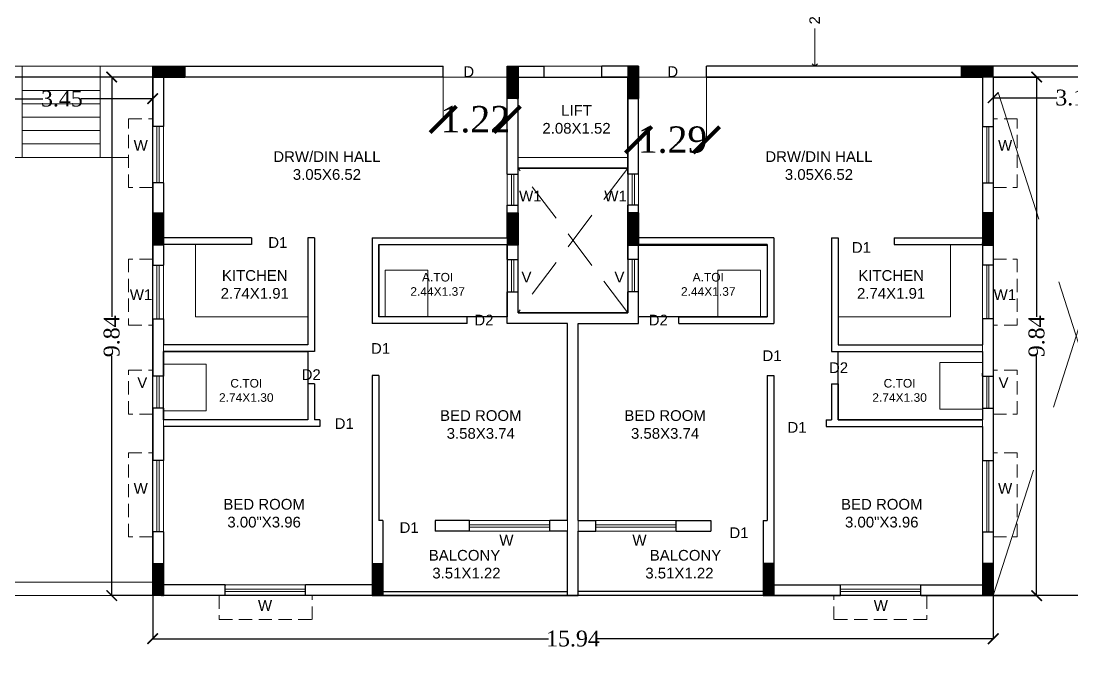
# Model space of a CAD drawing. Header units: metres. Extents: x 0 to 63445, y 32361 to 32804.
# Drawn here: x 63201.25 to 63221.19, y 32584.82 to 32596.87 of the extents above; entities that cross this region are included whole.
import ezdxf

# ---------------------------------------------------------------- set-up
doc = ezdxf.new("R2010")
doc.units = ezdxf.units.M
doc.header["$MEASUREMENT"] = 0
doc.header["$PDMODE"] = 34
doc.header["$PDSIZE"] = -10
for name, pattern in [('CONTINULUS', [0]), ('DASHED', [0.75, 0.5, -0.25]), ('DASHED2', [0.375, 0.25, -0.125])]:
    doc.linetypes.add(name, pattern=pattern)
doc.layers.get('0').update_dxf_attribs({"lineweight": 25})
doc.layers.add('BLK_1_FLR_5_BATH', color=3, linetype='Continuous', plot=False)
for name, color, linetype, lineweight in [('BLK_1_FLR_5_BLT_UP_AREA', 14, 'DASHED', 9), ('BLK_1_FLR_5_BLT_UP_AREA_DEDUCT', 41, 'DASHED', 9), ('BLK_1_FLR_5_EXIT_WIDTH_DOOR', 7, 'Continuous', 0), ('BLK_1_FLR_5_LIFT_4', 1, 'DASHED', 9), ('BLK_1_FLR_5_UNITFA', 7, 'Continuous', 0), ('BLK_1_FLR_5_WATER_CLOSET', 7, 'Continuous', 0), ('COLUMN', 1, 'Continuous', 30), ('elev', 252, 'Continuous', 20), ('hatch', 251, 'Continuous', 20), ('PASSAGE_DOUBLELOADED', 7, 'Continuous', 20), ('STEPS', 114, 'Continuous', 20), ('TEXT-2', 65, 'Continuous', 18), ('wall', 7, 'Continuous', 30), ('window', 154, 'Continuous', 9)]:
    doc.layers.add(name, color=color, linetype=linetype, lineweight=lineweight)
doc.layers.add('text', color=65, linetype='Continuous')
doc.styles.add('Arial', font='arial.ttf', dxfattribs={"height": 0.2})
doc.styles.add('AutoDCRFont', font='arial.ttf')
doc.styles.get("Standard").update_dxf_attribs({"font": 'arial.ttf', "height": 0.4})
doc.styles.add('style2', font='arial.ttf', dxfattribs={"height": 0.25})
doc.styles.add('TNR', font='times.ttf', dxfattribs={"height": 0.5})
doc.dimstyles.new('ARCHANA', dxfattribs={"dimscale": 0, "dimtxt": 0.5, "dimasz": 0.5, "dimexe": 0, "dimexo": 0, "dimgap": 0, "dimtad": 0, "dimzin": 0, "dimdsep": 46, "dimtxsty": 'TNR', "dimblk": 'ARCHTICK', "dimcen": 0.09, "dimclrd": 36, "dimclre": 36, "dimclrt": 7, "dimadec": 0, "dimazin": 0, "dimtfac": 1, "dimtofl": 0, "dimtmove": 0, "dimatfit": 3, "dimldrblk": 'ARCHTICK', "dimfxl": 1, "dimfrac": 2, "dimtolj": 1, "dimtzin": 0, "dimlwd": -1, "dimlwe": -1, "dimarcsym": 0})
doc.dimstyles.new('INT DIM', dxfattribs={"dimtxt": 0.3, "dimasz": 0.1, "dimexe": 0.18, "dimexo": 0.0625, "dimgap": 0.09, "dimtad": 0, "dimzin": 0, "dimdsep": 46, "dimtxsty": 'style2', "dimblk": 'OPEN90', "dimcen": 0.09, "dimse1": 1, "dimse2": 1, "dimclrd": 250, "dimclrt": 256, "dimadec": 0, "dimazin": 0, "dimtfac": 1, "dimtofl": 0, "dimtmove": 0, "dimatfit": 3, "dimfxl": 0.18, "dimtolj": 1, "dimtzin": 0, "dimlwd": -1, "dimarcsym": 0})

# ---------------------------------------------------------------- blocks, each defined once
blk = doc.blocks.new('A$C7D115503')
at = {"layer": 'COLUMN', "ltscale": 3}
h = blk.add_hatch(dxfattribs=at)
h.set_pattern_fill('ANSI31', color=256, style=0)
h.paths.add_polyline_path([(-14.36, -11.59), (-6.36, -11.59), (-6.36, 12.41), (-14.36, 12.41)])
at = {"layer": 'COLUMN', "ltscale": 0.05}
for p, q in [((-14.36, 12.41), (-6.36, 12.41)), ((-14.36, 12.41), (-14.36, -11.59)), ((-6.36, 12.41), (-6.36, -11.59)), ((-6.36, -11.59), (-14.36, -11.59))]:
    blk.add_line(p, q, dxfattribs=at)
blk = doc.blocks.new('_ArchTick')
at = {"color": 0, "linetype": 'ByBlock', "const_width": 0.15}
blk.add_lwpolyline([(-0.5, -0.5), (0.5, 0.5)], dxfattribs=at)
blk = doc.blocks.new('*D609')
at = {"layer": 'Defpoints', "color": 0, "ltscale": 0.5, "transparency": 16777216}
for p in [(63200.304, 32595.807), (63203.75, 32595.807), (63200.304, 32595.395)]:
    blk.add_point(p, dxfattribs=at)
at = {"layer": 'wall', "color": 36, "ltscale": 0.5, "transparency": 16777216}
for p, q in [((63200.304, 32595.807), (63200.304, 32595.395)), ((63203.75, 32595.807), (63203.75, 32595.395)), ((63200.304, 32595.395), (63201.663, 32595.395)), ((63203.75, 32595.395), (63202.391, 32595.395))]:
    blk.add_line(p, q, dxfattribs=at)
at = {"layer": 'wall', "color": 36, "ltscale": 0.5, "transparency": 16777216, "xscale": 0.2, "yscale": 0.2, "zscale": 0.2, "rotation": 180}
blk.add_blockref('_ArchTick', (63200.304, 32595.395), dxfattribs=at)
at = {"layer": 'wall', "color": 36, "ltscale": 0.5, "transparency": 16777216, "xscale": 0.2, "yscale": 0.2, "zscale": 0.2}
blk.add_blockref('_ArchTick', (63203.75, 32595.395), dxfattribs=at)
at = {"layer": 'wall', "color": 7, "ltscale": 0.5, "transparency": 16777216, "insert": (63202.027, 32595.395), "char_height": 0.5, "attachment_point": 5, "style": 'TNR'}
blk.add_mtext('\\A1;{\\H0.6x;3.45}', dxfattribs=at)
blk = doc.blocks.new('*D610')
at = {"layer": 'Defpoints', "color": 0, "ltscale": 0.5, "transparency": 16777216}
for p in [(63203.75, 32595.807), (63202.973, 32585.969), (63203.75, 32585.969)]:
    blk.add_point(p, dxfattribs=at)
at = {"layer": 'wall', "color": 36, "ltscale": 0.5, "transparency": 16777216}
for p, q in [((63203.75, 32595.807), (63202.973, 32595.807)), ((63202.973, 32595.807), (63202.973, 32591.259)), ((63202.973, 32585.969), (63202.973, 32590.517)), ((63203.75, 32585.969), (63202.973, 32585.969))]:
    blk.add_line(p, q, dxfattribs=at)
at = {"layer": 'wall', "color": 36, "ltscale": 0.5, "transparency": 16777216, "xscale": 0.2, "yscale": 0.2, "zscale": 0.2}
for p, rotation in [((63202.973, 32595.807), 90), ((63202.973, 32585.969), 270)]:
    blk.add_blockref('_ArchTick', p, dxfattribs=dict(at, rotation=rotation))
at = {"layer": 'wall', "color": 7, "ltscale": 0.5, "transparency": 16777216, "insert": (63202.973, 32590.888), "char_height": 0.5, "attachment_point": 5, "rotation": 90, "style": 'TNR'}
blk.add_mtext('\\A1;{\\H0.6x;9.84}', dxfattribs=at)
blk = doc.blocks.new('*D611')
at = {"layer": 'Defpoints', "color": 0, "ltscale": 0.5, "transparency": 16777216}
for p in [(63203.75, 32585.969), (63219.694, 32585.969), (63219.694, 32585.151)]:
    blk.add_point(p, dxfattribs=at)
at = {"layer": 'wall', "color": 36, "ltscale": 0.5, "transparency": 16777216}
for p, q in [((63203.75, 32585.969), (63203.75, 32585.151)), ((63219.694, 32585.969), (63219.694, 32585.151)), ((63203.75, 32585.151), (63211.257, 32585.151)), ((63219.694, 32585.151), (63212.187, 32585.151))]:
    blk.add_line(p, q, dxfattribs=at)
at = {"layer": 'wall', "color": 36, "ltscale": 0.5, "transparency": 16777216, "xscale": 0.2, "yscale": 0.2, "zscale": 0.2, "rotation": 180}
blk.add_blockref('_ArchTick', (63203.75, 32585.151), dxfattribs=at)
at = {"layer": 'wall', "color": 36, "ltscale": 0.5, "transparency": 16777216, "xscale": 0.2, "yscale": 0.2, "zscale": 0.2}
blk.add_blockref('_ArchTick', (63219.694, 32585.151), dxfattribs=at)
at = {"layer": 'wall', "color": 7, "ltscale": 0.5, "transparency": 16777216, "insert": (63211.722, 32585.151), "char_height": 0.5, "attachment_point": 5, "style": 'TNR'}
blk.add_mtext('\\A1;{\\H0.6x;15.94}', dxfattribs=at)
blk = doc.blocks.new('*D612')
at = {"layer": 'Defpoints', "color": 0, "ltscale": 0.5, "transparency": 16777216}
for p in [(63219.694, 32595.807), (63220.518, 32595.807), (63219.694, 32585.968)]:
    blk.add_point(p, dxfattribs=at)
at = {"layer": 'wall', "color": 36, "ltscale": 0.5, "transparency": 16777216}
for p, q in [((63219.694, 32595.807), (63220.518, 32595.807)), ((63220.518, 32595.807), (63220.518, 32591.259)), ((63220.518, 32585.968), (63220.518, 32590.516)), ((63219.694, 32585.968), (63220.518, 32585.968))]:
    blk.add_line(p, q, dxfattribs=at)
at = {"layer": 'wall', "color": 36, "ltscale": 0.5, "transparency": 16777216, "xscale": 0.2, "yscale": 0.2, "zscale": 0.2}
for p, rotation in [((63220.518, 32595.807), 90), ((63220.518, 32585.968), 270)]:
    blk.add_blockref('_ArchTick', p, dxfattribs=dict(at, rotation=rotation))
at = {"layer": 'wall', "color": 7, "ltscale": 0.5, "transparency": 16777216, "insert": (63220.518, 32590.887), "char_height": 0.5, "attachment_point": 5, "rotation": 90, "style": 'TNR'}
blk.add_mtext('\\A1;{\\H0.6x;9.84}', dxfattribs=at)
blk = doc.blocks.new('*D613')
at = {"layer": 'Defpoints', "color": 0, "ltscale": 0.5, "transparency": 16777216}
for p in [(63219.694, 32595.807), (63222.843, 32595.807), (63219.694, 32595.415)]:
    blk.add_point(p, dxfattribs=at)
at = {"layer": 'wall', "color": 36, "ltscale": 0.5, "transparency": 16777216}
for p, q in [((63219.694, 32595.807), (63219.694, 32595.415)), ((63222.843, 32595.807), (63222.843, 32595.415)), ((63219.694, 32595.415), (63220.904, 32595.415)), ((63222.843, 32595.415), (63221.632, 32595.415))]:
    blk.add_line(p, q, dxfattribs=at)
at = {"layer": 'wall', "color": 36, "ltscale": 0.5, "transparency": 16777216, "xscale": 0.2, "yscale": 0.2, "zscale": 0.2, "rotation": 180}
blk.add_blockref('_ArchTick', (63219.694, 32595.415), dxfattribs=at)
at = {"layer": 'wall', "color": 36, "ltscale": 0.5, "transparency": 16777216, "xscale": 0.2, "yscale": 0.2, "zscale": 0.2}
blk.add_blockref('_ArchTick', (63222.843, 32595.415), dxfattribs=at)
at = {"layer": 'wall', "color": 7, "ltscale": 0.5, "transparency": 16777216, "insert": (63221.268, 32595.415), "char_height": 0.5, "attachment_point": 5, "style": 'TNR'}
blk.add_mtext('\\A1;{\\H0.6x;3.15}', dxfattribs=at)
blk = doc.blocks.new('_Open90')
at = {"color": 0, "linetype": 'ByBlock', "lineweight": -2}
for p, q in [((0, 0), (-1, 0)), ((-0.5, 0.5), (0, 0)), ((0, 0), (-0.5, -0.5))]:
    blk.add_line(p, q, dxfattribs=at)
blk = doc.blocks.new('*D589')
at = {"layer": 'Defpoints', "color": 0, "linetype": 'CONTINULUS', "ltscale": 0.05, "transparency": 16777216}
for p in [(63215.61, 32598.144), (63216.309, 32598.144), (63215.85, 32596.01)]:
    blk.add_point(p, dxfattribs=at)
at = {"layer": 'PASSAGE_DOUBLELOADED', "color": 250, "ltscale": 0.05, "transparency": 16777216}
for p, q in [((63216.309, 32598.044), (63216.309, 32597.428)), ((63216.309, 32596.11), (63216.309, 32596.725))]:
    blk.add_line(p, q, dxfattribs=at)
at = {"layer": 'PASSAGE_DOUBLELOADED', "color": 250, "linetype": 'CONTINULUS', "ltscale": 0.05, "transparency": 16777216, "xscale": 0.1, "yscale": 0.1, "zscale": 0.1}
for p, rotation in [((63216.309, 32598.144), 90), ((63216.309, 32596.01), 270)]:
    blk.add_blockref('_Open90', p, dxfattribs=dict(at, rotation=rotation))
at = {"layer": 'PASSAGE_DOUBLELOADED', "linetype": 'CONTINULUS', "ltscale": 0.05, "transparency": 16777216, "insert": (63216.309, 32597.077), "char_height": 0.2, "attachment_point": 5, "rotation": 90, "style": 'Arial', "bg_fill": 3, "box_fill_scale": 1.25, "bg_fill_color": 256, "bg_fill_true_color": 13158600, "bg_fill_transparency": 0}
blk.add_mtext('\\A1;2.13', dxfattribs=at)
blk = doc.blocks.new('*D1032')
at = {"layer": 'BLK_1_FLR_5_EXIT_WIDTH_DOOR', "color": 36, "ltscale": 0.5, "transparency": 16777216}
for p, q in [((63209.262, 32596.01), (63209.262, 32595.002)), ((63210.477, 32596.01), (63210.477, 32595.002)), ((63209.262, 32595.002), (63209.282, 32595.002)), ((63210.477, 32595.002), (63210.457, 32595.002))]:
    blk.add_line(p, q, dxfattribs=at)
at = {"layer": 'Defpoints', "color": 0, "ltscale": 0.5, "transparency": 16777216}
for p in [(63209.262, 32596.01), (63210.477, 32596.01), (63210.477, 32595.002)]:
    blk.add_point(p, dxfattribs=at)
at = {"layer": 'BLK_1_FLR_5_EXIT_WIDTH_DOOR', "color": 36, "ltscale": 0.5, "transparency": 16777216, "xscale": 0.5, "yscale": 0.5, "zscale": 0.5, "rotation": 180}
blk.add_blockref('_ArchTick', (63209.262, 32595.002), dxfattribs=at)
at = {"layer": 'BLK_1_FLR_5_EXIT_WIDTH_DOOR', "color": 36, "ltscale": 0.5, "transparency": 16777216, "xscale": 0.5, "yscale": 0.5, "zscale": 0.5}
blk.add_blockref('_ArchTick', (63210.477, 32595.002), dxfattribs=at)
at = {"layer": 'BLK_1_FLR_5_EXIT_WIDTH_DOOR', "color": 7, "ltscale": 0.5, "transparency": 16777216, "insert": (63209.87, 32595.002), "char_height": 0.5, "attachment_point": 5, "style": 'TNR'}
blk.add_mtext('\\A1;1.22', dxfattribs=at)
blk = doc.blocks.new('*D1034')
at = {"layer": 'BLK_1_FLR_5_EXIT_WIDTH_DOOR', "color": 36, "ltscale": 0.5, "transparency": 16777216}
for p, q in [((63212.967, 32596.01), (63212.967, 32594.615)), ((63214.255, 32596.01), (63214.255, 32594.615)), ((63212.967, 32594.615), (63213.024, 32594.615)), ((63214.255, 32594.615), (63214.198, 32594.615))]:
    blk.add_line(p, q, dxfattribs=at)
at = {"layer": 'Defpoints', "color": 0, "ltscale": 0.5, "transparency": 16777216}
for p in [(63212.967, 32596.01), (63214.255, 32596.01), (63214.255, 32594.615)]:
    blk.add_point(p, dxfattribs=at)
at = {"layer": 'BLK_1_FLR_5_EXIT_WIDTH_DOOR', "color": 36, "ltscale": 0.5, "transparency": 16777216, "xscale": 0.5, "yscale": 0.5, "zscale": 0.5, "rotation": 180}
blk.add_blockref('_ArchTick', (63212.967, 32594.615), dxfattribs=at)
at = {"layer": 'BLK_1_FLR_5_EXIT_WIDTH_DOOR', "color": 36, "ltscale": 0.5, "transparency": 16777216, "xscale": 0.5, "yscale": 0.5, "zscale": 0.5}
blk.add_blockref('_ArchTick', (63214.255, 32594.615), dxfattribs=at)
at = {"layer": 'BLK_1_FLR_5_EXIT_WIDTH_DOOR', "color": 7, "ltscale": 0.5, "transparency": 16777216, "insert": (63213.611, 32594.615), "char_height": 0.5, "attachment_point": 5, "style": 'TNR'}
blk.add_mtext('\\A1;1.29', dxfattribs=at)

msp = doc.modelspace()

# ---------------------------------------------------------------- linework, layer by layer
at = {"layer": 'BLK_1_FLR_5_BATH', "color": 3}
for points in [[(63210.4774, 32591.26), (63208.0389, 32591.26), (63208.0389, 32592.6317), (63210.4774, 32592.6317)], [(63215.4052, 32591.26), (63212.9667, 32591.26), (63212.9667, 32592.619), (63215.4052, 32592.619)], [(63206.6926, 32589.3018), (63203.9532, 32589.3018), (63203.9532, 32590.5984), (63206.6926, 32590.5984)], [(63219.4908, 32589.3018), (63216.7513, 32589.3018), (63216.7513, 32590.5984), (63219.4908, 32590.5984)]]:
    msp.add_lwpolyline(points, close=True, dxfattribs=at)
at = {"layer": 'BLK_1_FLR_5_BLT_UP_AREA_DEDUCT', "color": 14, "linetype": 'Continuous'}
for points in [[(63203.7499, 32585.9681), (63200.3042, 32585.9692), (63200.3042, 32595.8068), (63203.7499, 32595.8068)], [(63210.6806, 32595.8068), (63212.7634, 32595.8068), (63212.7634, 32594.2793), (63210.6806, 32594.2793)], [(63222.8426, 32585.9681), (63219.694, 32585.9692), (63219.694, 32595.8068), (63222.8426, 32595.8068)], [(63212.7634, 32594.0795), (63210.6806, 32594.0795), (63210.6806, 32591.3363), (63212.7634, 32591.3363)]]:
    msp.add_lwpolyline(points, close=True, dxfattribs=at)
at = {"layer": 'BLK_1_FLR_5_LIFT_4', "color": 2, "linetype": 'CONTINULUS', "ltscale": 0.05}
msp.add_lwpolyline([(63212.7634, 32595.8033), (63210.6806, 32595.8033), (63210.6806, 32594.2793), (63212.7634, 32594.2793)], close=True, dxfattribs=at)
at = {"layer": 'BLK_1_FLR_5_UNITFA', "color": 3, "ltscale": 0.5}
for points in [[(63211.6204, 32586.0454), (63211.6204, 32591.133), (63210.4773, 32591.133), (63210.4773, 32595.8068), (63203.9532, 32595.8068), (63203.9532, 32586.1724), (63207.9881, 32586.1724), (63207.9881, 32586.0454), (63211.6204, 32586.0454)], [(63211.8236, 32586.0454), (63211.8236, 32591.133), (63212.9666, 32591.133), (63212.9666, 32595.8068), (63219.4908, 32595.8068), (63219.4908, 32586.1724), (63215.4559, 32586.1724), (63215.4559, 32586.0454), (63211.8236, 32586.0454)]]:
    msp.add_lwpolyline(points, close=True, dxfattribs=at)
at = {"layer": 'BLK_1_FLR_5_WATER_CLOSET', "color": 3}
for points in [[(63208.9689, 32591.26), (63208.1603, 32591.26), (63208.1603, 32592.145), (63208.9689, 32592.145)], [(63215.2804, 32591.26), (63214.4717, 32591.26), (63214.4717, 32592.145), (63215.2804, 32592.145)], [(63204.7619, 32589.476), (63203.9532, 32589.476), (63203.9532, 32590.361), (63204.7619, 32590.361)], [(63219.4908, 32589.5076), (63218.6821, 32589.5076), (63218.6821, 32590.3926), (63219.4908, 32590.3926)]]:
    msp.add_lwpolyline(points, close=True, dxfattribs=at)
at = {"layer": 'elev', "linetype": 'DASHED2', "ltscale": 3}
for p, q in [((63212.7634, 32591.3363), (63210.6806, 32594.0795)), ((63212.7634, 32594.0795), (63210.6806, 32591.3363))]:
    msp.add_line(p, q, dxfattribs=at)
at = {"layer": 'elev', "ltscale": 0.05}
for p, q in [((63204.5628, 32592.6317), (63204.5628, 32591.26)), ((63218.8812, 32592.6317), (63218.8812, 32591.26)), ((63206.6926, 32591.26), (63204.5628, 32591.26)), ((63216.7513, 32591.26), (63218.8812, 32591.26))]:
    msp.add_line(p, q, dxfattribs=at)
at = {"layer": 'hatch'}
for p, q in [((63212.2681, 32596.01), (63211.0489, 32596.01)), ((63212.2681, 32595.8068), (63211.0489, 32595.8068))]:
    msp.add_line(p, q, dxfattribs=at)
at = {"layer": 'hatch', "linetype": 'DASHED2', "ltscale": 10}
for p, q in [((63222.8426, 32585.9681), (63219.694, 32595.8068)), ((63219.694, 32585.9692), (63222.8426, 32595.8068))]:
    msp.add_line(p, q, dxfattribs=at)
at = {"layer": 'STEPS'}
for p, q in [((63203.7499, 32596.01), (63200.3042, 32596.01)), ((63201.2745, 32596.01), (63201.2745, 32594.2827)), ((63202.7542, 32596.01), (63202.7542, 32594.2827)), ((63203.7499, 32595.8068), (63200.3042, 32595.8068)), ((63202.7542, 32595.5528), (63201.2745, 32595.5528)), ((63202.7542, 32595.2988), (63201.2745, 32595.2988)), ((63202.7542, 32595.0448), (63201.2745, 32595.0448)), ((63202.7542, 32594.7908), (63201.2745, 32594.7908)), ((63202.7542, 32594.5367), (63201.2745, 32594.5367)), ((63201.2745, 32594.2827), (63200.7614, 32594.2827)), ((63202.7542, 32594.2827), (63201.2745, 32594.2827)), ((63202.7542, 32594.2827), (63203.2927, 32594.2827)), ((63200.3042, 32586.2232), (63203.7499, 32586.2232)), ((63200.3042, 32585.9692), (63203.7499, 32585.9692))]:
    msp.add_line(p, q, dxfattribs=at)
at = {"layer": 'wall', "ltscale": 0.5}
msp.add_line((63204.3596, 32596.01), (63209.262, 32596.01), dxfattribs=at)
at = {"layer": 'wall', "ltscale": 0.05}
for p, q in [((63209.262, 32595.8068), (63209.262, 32596.01)), ((63210.4773, 32593.9612), (63210.4773, 32596.01)), ((63212.9666, 32593.9612), (63212.9666, 32596.01)), ((63214.2547, 32595.8068), (63214.2547, 32596.01)), ((63203.7499, 32595.8068), (63203.7499, 32594.8688)), ((63203.9532, 32595.8068), (63203.9532, 32594.8688)), ((63209.262, 32595.8068), (63203.9532, 32595.8068)), ((63210.6806, 32594.0795), (63210.6806, 32595.8068)), ((63212.7634, 32594.0795), (63212.7634, 32595.8068)), ((63214.2547, 32595.8068), (63219.4908, 32595.8068)), ((63219.4908, 32595.8068), (63219.4908, 32594.8688)), ((63219.694, 32595.8068), (63219.694, 32594.8688)), ((63210.6806, 32593.9612), (63210.6806, 32594.0795)), ((63212.7634, 32593.9612), (63212.7634, 32594.0795)), ((63203.7499, 32593.8019), (63203.7499, 32592.2382)), ((63203.9532, 32593.8019), (63203.9532, 32592.7587)), ((63219.4908, 32593.8019), (63219.4908, 32592.7587)), ((63219.694, 32593.8019), (63219.694, 32592.2382)), ((63210.4773, 32592.7587), (63210.4773, 32593.3769)), ((63210.6806, 32592.344), (63210.6806, 32593.3769)), ((63212.7634, 32592.344), (63212.7634, 32593.3769)), ((63212.9666, 32592.7587), (63212.9666, 32593.3769)), ((63205.6258, 32592.7587), (63203.9532, 32592.7587)), ((63205.6258, 32592.7587), (63205.6258, 32592.6317)), ((63206.6926, 32592.7587), (63206.6926, 32590.7254)), ((63206.8196, 32592.7587), (63206.6926, 32592.7587)), ((63206.8196, 32592.7587), (63206.8196, 32590.5984)), ((63207.9119, 32592.7587), (63207.9119, 32591.133)), ((63207.9119, 32592.7587), (63210.4773, 32592.7587)), ((63215.5321, 32592.7587), (63212.9666, 32592.7587)), ((63215.5321, 32592.7587), (63215.5321, 32591.133)), ((63216.6243, 32592.7587), (63216.6243, 32590.5984)), ((63216.6243, 32592.7587), (63216.7513, 32592.7587)), ((63216.7513, 32592.7587), (63216.7513, 32590.7254)), ((63217.8182, 32592.7587), (63217.8182, 32592.6317)), ((63217.8182, 32592.7587), (63219.4908, 32592.7587)), ((63203.9532, 32592.6317), (63203.9532, 32592.2382)), ((63205.6258, 32592.6317), (63203.9532, 32592.6317)), ((63208.0389, 32592.6317), (63208.0389, 32591.26)), ((63208.0389, 32592.6317), (63210.4773, 32592.6317)), ((63210.4773, 32592.344), (63210.4773, 32592.6317)), ((63215.4051, 32592.6317), (63212.9666, 32592.6317)), ((63212.9666, 32592.344), (63212.9666, 32592.6317)), ((63215.4051, 32592.6317), (63215.4051, 32591.26)), ((63217.8182, 32592.6317), (63219.4908, 32592.6317)), ((63219.4908, 32592.6317), (63219.4908, 32592.2382)), ((63210.4773, 32591.133), (63210.4773, 32591.7343)), ((63210.6806, 32591.3363), (63210.6806, 32591.7343)), ((63212.7634, 32591.3363), (63212.7634, 32591.7343)), ((63212.9666, 32591.133), (63212.9666, 32591.7343)), ((63210.6806, 32591.3363), (63212.7634, 32591.3363)), ((63203.7499, 32591.2222), (63203.7499, 32590.1334)), ((63203.9532, 32591.2222), (63203.9532, 32590.7254)), ((63209.7153, 32591.133), (63207.9119, 32591.133)), ((63209.7153, 32591.26), (63208.0389, 32591.26)), ((63209.7153, 32591.133), (63209.7153, 32591.26)), ((63211.6204, 32591.133), (63210.4773, 32591.133)), ((63211.6204, 32587.3916), (63211.6204, 32591.133)), ((63211.6204, 32587.3916), (63211.6204, 32591.133)), ((63211.8236, 32591.133), (63212.9666, 32591.133)), ((63211.8236, 32587.3916), (63211.8236, 32591.133)), ((63211.8236, 32587.3916), (63211.8236, 32591.133)), ((63213.7286, 32591.26), (63215.4051, 32591.26)), ((63213.7286, 32591.133), (63213.7286, 32591.26)), ((63213.7286, 32591.133), (63215.5321, 32591.133)), ((63219.4908, 32591.2222), (63219.4908, 32590.7254)), ((63219.694, 32591.2222), (63219.694, 32590.1334)), ((63206.6926, 32590.7254), (63203.9532, 32590.7254)), ((63216.7513, 32590.7254), (63219.4908, 32590.7254)), ((63203.9532, 32590.5984), (63203.9532, 32590.1334)), ((63206.8196, 32590.5984), (63203.9532, 32590.5984)), ((63216.6243, 32590.5984), (63219.4908, 32590.5984)), ((63219.4908, 32590.5984), (63219.4908, 32590.1334)), ((63208.0389, 32590.1424), (63207.9119, 32590.1424)), ((63208.0389, 32590.1424), (63207.9119, 32590.1424)), ((63207.9119, 32590.1424), (63207.9119, 32586.5788)), ((63208.0389, 32590.1424), (63208.0389, 32587.3916)), ((63215.4051, 32590.1424), (63215.5321, 32590.1424)), ((63215.4051, 32590.1424), (63215.5321, 32590.1424)), ((63215.4051, 32590.1424), (63215.4051, 32587.3916)), ((63215.5321, 32590.1424), (63215.5321, 32586.5788)), ((63206.8196, 32589.9888), (63206.6926, 32589.9888)), ((63206.6926, 32589.9888), (63206.6926, 32589.3018)), ((63206.8196, 32589.9888), (63206.8196, 32589.3018)), ((63216.6243, 32589.9888), (63216.7513, 32589.9888)), ((63216.6243, 32589.9888), (63216.6243, 32589.3018)), ((63216.7513, 32589.9888), (63216.7513, 32589.3018)), ((63203.7499, 32589.5237), (63203.7499, 32588.5303)), ((63203.9532, 32589.5237), (63203.9532, 32589.3018)), ((63219.4908, 32589.5237), (63219.4908, 32589.3018)), ((63219.694, 32589.5237), (63219.694, 32588.5303)), ((63206.6926, 32589.3018), (63203.9532, 32589.3018)), ((63206.6926, 32589.3018), (63203.9532, 32589.3018)), ((63206.9212, 32589.3018), (63206.8196, 32589.3018)), ((63206.9212, 32589.3018), (63206.9212, 32589.1748)), ((63216.5227, 32589.3018), (63216.6243, 32589.3018)), ((63216.5227, 32589.3018), (63216.5227, 32589.1748)), ((63216.7513, 32589.3018), (63219.4908, 32589.3018)), ((63216.7513, 32589.3018), (63219.4908, 32589.3018)), ((63203.9532, 32589.1748), (63203.9532, 32588.5303)), ((63206.8196, 32589.1748), (63203.9532, 32589.1748)), ((63206.9212, 32589.1748), (63203.9532, 32589.1748)), ((63216.5227, 32589.1748), (63219.4908, 32589.1748)), ((63216.6243, 32589.1748), (63219.4908, 32589.1748)), ((63219.4908, 32589.1748), (63219.4908, 32588.5303)), ((63208.1151, 32587.3916), (63208.0389, 32587.3916)), ((63208.1151, 32587.3916), (63208.1151, 32586.5788)), ((63209.7616, 32587.3916), (63209.1057, 32587.3916)), ((63209.1057, 32587.3916), (63209.1057, 32587.1884)), ((63211.6204, 32587.3916), (63211.2857, 32587.3916)), ((63211.8236, 32587.3916), (63212.1583, 32587.3916)), ((63213.6823, 32587.3916), (63214.3383, 32587.3916)), ((63214.3383, 32587.3916), (63214.3383, 32587.1884)), ((63215.3289, 32587.3916), (63215.4051, 32587.3916)), ((63215.3289, 32587.3916), (63215.3289, 32586.5788)), ((63203.7499, 32587.1766), (63203.7499, 32585.9692)), ((63203.9532, 32587.1766), (63203.9532, 32586.1724)), ((63209.7616, 32587.1884), (63209.1057, 32587.1884)), ((63211.6204, 32587.1884), (63211.2857, 32587.1884)), ((63211.6204, 32585.9692), (63211.6204, 32587.1884)), ((63211.6204, 32585.9692), (63211.6204, 32587.1884)), ((63211.8236, 32587.1884), (63212.1583, 32587.1884)), ((63211.8236, 32585.9692), (63211.8236, 32587.1884)), ((63211.8236, 32585.9692), (63211.8236, 32587.1884)), ((63213.6823, 32587.1884), (63214.3383, 32587.1884)), ((63219.4908, 32587.1766), (63219.4908, 32586.1724)), ((63219.694, 32587.1766), (63219.694, 32585.9692)), ((63207.9119, 32586.5788), (63207.9119, 32585.9692)), ((63207.9881, 32586.5788), (63207.9881, 32586.0454)), ((63215.4559, 32586.5788), (63215.4559, 32586.0454)), ((63215.5321, 32586.5788), (63215.5321, 32585.9692)), ((63205.1256, 32586.1724), (63203.9532, 32586.1724)), ((63205.1256, 32586.1724), (63205.1256, 32586.1597)), ((63207.9119, 32586.1724), (63206.6496, 32586.1724)), ((63215.5321, 32586.1724), (63216.7943, 32586.1724)), ((63218.3184, 32586.1724), (63219.4908, 32586.1724)), ((63218.3184, 32586.1724), (63218.3184, 32586.1597)), ((63205.1256, 32585.9692), (63203.7499, 32585.9692)), ((63207.9119, 32585.9692), (63206.6496, 32585.9692)), ((63207.9119, 32585.9692), (63211.6204, 32585.9692)), ((63207.9881, 32586.0454), (63211.6204, 32586.0454)), ((63211.8236, 32585.9692), (63211.6204, 32585.9692)), ((63211.6204, 32585.9692), (63211.8236, 32585.9692)), ((63211.6204, 32585.9692), (63211.8236, 32585.9692)), ((63211.8236, 32585.9692), (63211.6204, 32585.9692)), ((63215.4559, 32586.0454), (63211.8236, 32586.0454)), ((63215.5321, 32585.9692), (63211.8236, 32585.9692)), ((63215.5321, 32585.9692), (63216.7943, 32585.9692)), ((63218.3184, 32585.9692), (63219.694, 32585.9692))]:
    msp.add_line(p, q, dxfattribs=at)
at = {"layer": 'wall'}
for p, q in [((63210.4773, 32596.01), (63211.1759, 32596.01)), ((63211.1759, 32595.8068), (63211.1759, 32596.01)), ((63212.9666, 32596.01), (63212.2681, 32596.01)), ((63212.2681, 32595.8068), (63212.2681, 32596.01)), ((63222.8426, 32596.01), (63214.2547, 32596.01)), ((63210.6806, 32595.8068), (63211.1759, 32595.8068)), ((63212.7634, 32595.8068), (63212.2681, 32595.8068)), ((63222.8426, 32595.8068), (63214.2547, 32595.8068)), ((63212.7634, 32594.0795), (63210.6806, 32594.0795)), ((63212.7634, 32594.0795), (63210.6806, 32594.0795)), ((63222.8426, 32585.9681), (63219.694, 32585.9681))]:
    msp.add_line(p, q, dxfattribs=at)
at = {"layer": 'wall', "ltscale": 3}
for p, q in [((63203.9532, 32594.8688), (63203.7499, 32594.8688)), ((63219.4908, 32594.8688), (63219.694, 32594.8688)), ((63210.4773, 32593.9612), (63210.6806, 32593.9612)), ((63212.9666, 32593.9612), (63212.7634, 32593.9612)), ((63203.9532, 32593.8019), (63203.7499, 32593.8019)), ((63219.4908, 32593.8019), (63219.694, 32593.8019)), ((63210.4773, 32593.3769), (63210.6806, 32593.3769)), ((63212.9666, 32593.3769), (63212.7634, 32593.3769)), ((63210.4773, 32592.344), (63210.6806, 32592.344)), ((63212.9666, 32592.344), (63212.7634, 32592.344)), ((63203.7499, 32592.2382), (63203.9532, 32592.2382)), ((63219.694, 32592.2382), (63219.4908, 32592.2382)), ((63210.4773, 32591.7343), (63210.6806, 32591.7343)), ((63212.9666, 32591.7343), (63212.7634, 32591.7343)), ((63203.7499, 32591.2222), (63203.9532, 32591.2222)), ((63219.694, 32591.2222), (63219.4908, 32591.2222)), ((63203.9532, 32590.1334), (63203.7499, 32590.1334)), ((63219.4908, 32590.1334), (63219.694, 32590.1334)), ((63203.9532, 32589.5237), (63203.7499, 32589.5237)), ((63219.4908, 32589.5237), (63219.694, 32589.5237)), ((63203.9532, 32588.5303), (63203.7499, 32588.5303)), ((63219.4908, 32588.5303), (63219.694, 32588.5303)), ((63209.7616, 32587.1884), (63209.7616, 32587.3916)), ((63211.2857, 32587.1884), (63211.2857, 32587.3916)), ((63212.1583, 32587.1884), (63212.1583, 32587.3916)), ((63213.6823, 32587.1884), (63213.6823, 32587.3916)), ((63203.9532, 32587.1766), (63203.7499, 32587.1766)), ((63219.4908, 32587.1766), (63219.694, 32587.1766)), ((63205.1256, 32585.9692), (63205.1256, 32586.1724)), ((63206.6496, 32585.9692), (63206.6496, 32586.1724)), ((63216.7943, 32585.9692), (63216.7943, 32586.1724)), ((63218.3184, 32585.9692), (63218.3184, 32586.1724))]:
    msp.add_line(p, q, dxfattribs=at)
at = {"layer": 'wall', "ltscale": 0.1}
for p, q in [((63210.4773, 32592.344), (63210.4773, 32592.4017)), ((63212.9666, 32592.344), (63212.9666, 32592.4017)), ((63203.9532, 32590.1334), (63203.9532, 32590.1911)), ((63219.4908, 32590.1334), (63219.4908, 32590.1911))]:
    msp.add_line(p, q, dxfattribs=at)
at = {"layer": 'wall', "ltscale": 0.5}
msp.add_lwpolyline([(63222.8426, 32595.8068), (63219.694, 32595.8068), (63219.694, 32585.9681), (63203.7499, 32585.9692), (63203.7499, 32595.8068), (63200.3042, 32595.8068)], dxfattribs=at)
for points in [[(63210.6806, 32595.8068), (63212.7634, 32595.8068), (63212.7634, 32594.0795), (63210.6806, 32594.0795)], [(63210.6806, 32594.0795), (63212.7634, 32594.0795), (63212.7634, 32591.3363), (63210.6806, 32591.3363)]]:
    msp.add_lwpolyline(points, close=True, dxfattribs=at)
at = {"layer": 'window'}
for p, q in [((63203.7499, 32594.8635), (63203.7499, 32593.8028)), ((63203.8299, 32594.8635), (63203.8299, 32593.8028)), ((63203.8732, 32594.8635), (63203.8732, 32593.8028)), ((63203.9532, 32594.8688), (63203.9532, 32593.8019)), ((63219.4908, 32594.8688), (63219.4908, 32593.8019)), ((63219.5708, 32594.8635), (63219.5708, 32593.8028)), ((63219.6141, 32594.8635), (63219.6141, 32593.8028)), ((63219.694, 32594.8635), (63219.694, 32593.8028)), ((63210.4773, 32593.9612), (63210.4773, 32593.3779)), ((63210.5573, 32593.9559), (63210.5573, 32593.3779)), ((63210.6006, 32593.9559), (63210.6006, 32593.3779)), ((63210.6806, 32593.9559), (63210.6806, 32593.3779)), ((63212.7634, 32593.9559), (63212.7634, 32593.3779)), ((63212.8433, 32593.9559), (63212.8433, 32593.3779)), ((63212.8867, 32593.9559), (63212.8867, 32593.3779)), ((63212.9666, 32593.9612), (63212.9666, 32593.3779)), ((63210.4773, 32592.344), (63210.4773, 32592.3439)), ((63210.4773, 32592.344), (63210.4773, 32591.7353)), ((63210.5573, 32592.344), (63210.5573, 32591.7353)), ((63210.6006, 32592.344), (63210.6006, 32591.7353)), ((63210.6806, 32592.344), (63210.6806, 32591.7353)), ((63212.7634, 32592.344), (63212.7634, 32591.7353)), ((63212.8433, 32592.344), (63212.8433, 32591.7353)), ((63212.8867, 32592.344), (63212.8867, 32591.7353)), ((63212.9666, 32592.344), (63212.9666, 32592.3439)), ((63212.9666, 32592.344), (63212.9666, 32591.7353)), ((63203.7499, 32591.2222), (63203.7499, 32592.2382)), ((63203.8299, 32591.2222), (63203.8299, 32592.2382)), ((63203.8732, 32591.2222), (63203.8732, 32592.2382)), ((63203.9532, 32591.2222), (63203.9532, 32592.2382)), ((63219.4908, 32591.2222), (63219.4908, 32592.2382)), ((63219.5708, 32591.2222), (63219.5708, 32592.2382)), ((63219.6141, 32591.2222), (63219.6141, 32592.2382)), ((63219.694, 32591.2222), (63219.694, 32592.2382)), ((63210.4773, 32591.7353), (63210.4773, 32591.7343)), ((63210.5573, 32591.7353), (63210.5573, 32591.7343)), ((63210.6007, 32591.7353), (63210.6007, 32591.7343)), ((63210.6806, 32591.7353), (63210.6806, 32591.7343)), ((63212.7634, 32591.7353), (63212.7634, 32591.7343)), ((63212.8433, 32591.7353), (63212.8433, 32591.7343)), ((63212.8866, 32591.7353), (63212.8866, 32591.7343)), ((63212.9666, 32591.7353), (63212.9666, 32591.7343)), ((63203.7499, 32590.1334), (63203.75, 32589.5237)), ((63203.8298, 32590.1334), (63203.8299, 32589.5237)), ((63203.8732, 32590.1334), (63203.8732, 32589.5237)), ((63203.9532, 32590.1334), (63203.9532, 32589.5237)), ((63219.4908, 32590.1334), (63219.4908, 32589.5237)), ((63219.5708, 32590.1334), (63219.5708, 32589.5237)), ((63219.6141, 32590.1334), (63219.6141, 32589.5237)), ((63219.694, 32590.1334), (63219.694, 32589.5237)), ((63203.7499, 32589.5247), (63203.7499, 32589.5237)), ((63203.8298, 32589.5247), (63203.8298, 32589.5237)), ((63203.8732, 32589.5247), (63203.8732, 32589.5237)), ((63203.9532, 32589.5247), (63203.9532, 32589.5237)), ((63219.4908, 32589.5247), (63219.4908, 32589.5237)), ((63219.5708, 32589.5247), (63219.5708, 32589.5237)), ((63219.6141, 32589.5247), (63219.6141, 32589.5237)), ((63219.694, 32589.5247), (63219.694, 32589.5237)), ((63203.7499, 32588.5303), (63203.7499, 32587.1766)), ((63203.8299, 32588.5303), (63203.8299, 32587.1766)), ((63203.8732, 32588.5303), (63203.8732, 32587.1766)), ((63203.9532, 32588.5303), (63203.9532, 32587.1766)), ((63219.4908, 32588.5303), (63219.4908, 32587.1766)), ((63219.5708, 32588.5303), (63219.5708, 32587.1766)), ((63219.6141, 32588.5303), (63219.6141, 32587.1766)), ((63219.694, 32588.5303), (63219.694, 32587.1766)), ((63211.2857, 32587.3916), (63209.7625, 32587.3916)), ((63211.2857, 32587.3117), (63209.7625, 32587.3117)), ((63212.1583, 32587.3916), (63213.6814, 32587.3916)), ((63212.1583, 32587.3117), (63213.6814, 32587.3117)), ((63211.2857, 32587.1884), (63209.7616, 32587.1884)), ((63211.2857, 32587.2684), (63209.7625, 32587.2684)), ((63212.1583, 32587.2684), (63213.6814, 32587.2684)), ((63212.1583, 32587.1884), (63213.6823, 32587.1884)), ((63206.6496, 32586.1724), (63205.1265, 32586.1724)), ((63206.6496, 32586.0924), (63205.1265, 32586.0924)), ((63216.7943, 32586.1724), (63218.3175, 32586.1724)), ((63216.7943, 32586.0924), (63218.3175, 32586.0924)), ((63206.6496, 32586.0491), (63205.1265, 32586.0491)), ((63206.6496, 32585.9692), (63205.1265, 32585.9692)), ((63216.7943, 32586.0491), (63218.3175, 32586.0491)), ((63216.7943, 32585.9692), (63218.3175, 32585.9692))]:
    msp.add_line(p, q, dxfattribs=at)
at = {"layer": 'window', "color": 8, "linetype": 'DASHED2'}
for points in [[(63203.7499, 32593.7082), (63203.2927, 32593.7082), (63203.2927, 32595.0131), (63203.7499, 32595.0131)], [(63219.694, 32593.7082), (63220.1512, 32593.7082), (63220.1512, 32595.0131), (63219.694, 32595.0131)], [(63203.7499, 32592.3525), (63203.2927, 32592.3525), (63203.2927, 32591.0983), (63203.7499, 32591.0983)], [(63219.694, 32592.3525), (63220.1512, 32592.3525), (63220.1512, 32591.0983), (63219.694, 32591.0983)], [(63203.7499, 32589.4086), (63203.2927, 32589.4086), (63203.2927, 32590.2426), (63203.7499, 32590.2426)], [(63219.694, 32589.4086), (63220.1512, 32589.4086), (63220.1512, 32590.2426), (63219.694, 32590.2426)], [(63203.7499, 32587.0829), (63203.2927, 32587.0829), (63203.2927, 32588.6746), (63203.7499, 32588.6746)], [(63219.694, 32587.0829), (63220.1512, 32587.0829), (63220.1512, 32588.6746), (63219.694, 32588.6746)], [(63205.0114, 32585.9692), (63205.0114, 32585.512), (63206.7735, 32585.512), (63206.7735, 32585.9692)], [(63218.4326, 32585.9692), (63218.4326, 32585.512), (63216.6705, 32585.512), (63216.6705, 32585.9692)]]:
    msp.add_lwpolyline(points, dxfattribs=at)

# ---------------------------------------------------------------- block references
at = {"layer": 'COLUMN', "ltscale": 0.05, "yscale": 0.025400733691282, "zscale": 0.025400733691282}
for p, xscale, rotation in [((63204.0653, 32596.1716), 0.025400733691282, 90), ((63219.3787, 32596.1716), -0.025400733691282, 270)]:
    msp.add_blockref('A$C7D115503', p, dxfattribs=dict(at, xscale=xscale, rotation=rotation))
for p, xscale in [((63210.8422, 32595.6946), 0.025400733691282), ((63212.6018, 32595.6946), -0.025400733691282), ((63204.1148, 32592.9133), 0.025400733691282), ((63210.8422, 32592.9133), 0.025400733691282), ((63212.6018, 32592.9133), -0.025400733691282), ((63219.3292, 32592.9133), -0.025400733691282), ((63204.1148, 32586.2635), 0.025400733691282), ((63208.2767, 32586.2635), 0.025400733691282), ((63215.1673, 32586.2635), -0.025400733691282), ((63219.3292, 32586.2635), -0.025400733691282)]:
    msp.add_blockref('A$C7D115503', p, dxfattribs=dict(at, xscale=xscale))

# ---------------------------------------------------------------- texts
at = {"layer": 'text'}
for s, insert, char_height, width, attachment_point in [('\\pxqc;D', (63212.6787, 32596.01), 0.20321, 5.867919, 3), ('\\pxqc;D', (63216.5485, 32596.01), 0.20321, 5.867919, 3), ('\\pxqc;LIFT\\P2.08X1.52', (63214.5587, 32594.7299), 0.20321, 5.537709, 9), ('\\pxqc;DRW/DIN HALL\\P3.05X6.52', (63204.2611, 32593.8535), 0.203206, 5.588511, 7), ('\\pxqc;DRW/DIN HALL\\P3.05X6.52', (63219.1829, 32593.8535), 0.203206, 5.588511, 9), ('\\pxqc;D1', (63209.0572, 32592.7689), 0.20321, 5.867919, 3), ('\\pxqc;D1', (63220.128, 32592.6751), 0.20321, 5.867919, 3), ('\\pxqc;KITCHEN\\P2.74X1.91', (63202.8922, 32591.5985), 0.203206, 5.588511, 7), ('\\pxqc;A.TOI\\P2.44X1.37', (63206.9223, 32591.6545), 0.162565, 4.465728, 7), ('\\pxqc;A.TOI\\P2.44X1.37', (63216.5217, 32591.6545), 0.162565, 4.465728, 9), ('\\pxqc;KITCHEN\\P2.74X1.91', (63220.5518, 32591.5985), 0.203206, 5.588511, 9), ('\\pxqc;D2', (63212.9666, 32591.2975), 0.20321, 5.867919, 3), ('\\pxqc;D2', (63216.2741, 32591.2975), 0.20321, 5.867919, 3), ('\\pxqc;D1', (63211.0061, 32590.7588), 0.20321, 5.867919, 3), ('\\pxqc;D1', (63218.4326, 32590.6216), 0.20321, 5.867919, 3), ('\\pxqc;D2', (63219.694, 32590.3942), 0.20321, 5.867919, 3), ('\\pxqc;C.TOI\\P2.74X1.30', (63203.2927, 32589.6427), 0.162565, 4.465728, 7), ('\\pxqc;D2', (63209.6909, 32590.262), 0.20321, 5.867919, 3), ('\\pxqc;C.TOI\\P2.74X1.30', (63220.1512, 32589.6427), 0.162565, 4.465728, 9), ('\\pxqc;BED ROOM\\P3.58X3.74', (63207.1797, 32588.9409), 0.203206, 5.588511, 7), ('\\pxqc;BED ROOM\\P3.58X3.74', (63216.2643, 32588.9409), 0.203206, 5.588511, 9), ('\\pxqc;D1', (63210.317, 32589.3329), 0.20321, 5.867919, 3), ('\\pxqc;D1', (63218.9065, 32589.2625), 0.20321, 5.867919, 3), ('\\pxqc;BED ROOM\\P3.00"X3.96', (63203.0694, 32587.2579), 0.203206, 5.588511, 7), ('\\pxqc;BED ROOM\\P3.00"X3.96', (63220.3745, 32587.2579), 0.203206, 5.588511, 9), ('\\pxqc;D1', (63211.5487, 32587.3607), 0.20321, 5.867919, 3), ('\\pxqc;D1', (63217.8059, 32587.2622), 0.20321, 5.867919, 3), ('\\pxqc; BALCONY\\P\\pq*;3.51X1.22', (63210.349, 32586.2901), 0.203206, 1.445887, 9), ('\\pxqc; BALCONY\\P\\pq*;3.51X1.22', (63213.0949, 32586.2901), 0.203206, 1.445887, 7)]:
    msp.add_mtext(s, dxfattribs=dict(at, insert=insert, char_height=char_height, width=width, attachment_point=attachment_point))
at = {"layer": 'TEXT-2', "width": 0.183842, "style": 'AutoDCRFont'}
for s, insert, char_height, attachment_point in [('W', (63203.6573, 32594.4083), 0.2032, 9), ('W', (63219.7866, 32594.4083), 0.2032, 7), ('W1', (63211.1264, 32593.4456), 0.20321, 9), ('W1', (63212.3175, 32593.4456), 0.20321, 7), ('V', (63210.9348, 32591.9087), 0.2032, 9), ('V', (63212.5091, 32591.9087), 0.2032, 7), ('W1', (63203.7418, 32591.5759), 0.20321, 9), ('W1', (63219.7022, 32591.5759), 0.20321, 7), ('V', (63203.6474, 32589.9074), 0.2032, 9), ('V', (63219.7965, 32589.9074), 0.2032, 7), ('W', (63203.6573, 32587.9002), 0.2032, 9), ('W', (63219.7866, 32587.9002), 0.2032, 7), ('W', (63210.5937, 32586.9182), 0.2032, 9), ('W', (63212.8503, 32586.9182), 0.2032, 7), ('W', (63206.0151, 32585.6794), 0.2032, 9), ('W', (63217.4288, 32585.6794), 0.2032, 7)]:
    msp.add_mtext(s, dxfattribs=dict(at, insert=insert, char_height=char_height, attachment_point=attachment_point))

# ---------------------------------------------------------------- dimensions: what is measured, and where the dimension line sits
at = {"layer": 'BLK_1_FLR_5_EXIT_WIDTH_DOOR', "color": 1, "ltscale": 0.5}
for base, p1, p2, picture, middle in [((63210.4773, 32595.0019), (63209.262, 32596.01), (63210.4773, 32596.01), '*D1032', (63209.8697, 32595.0019)), ((63214.2547, 32594.615), (63212.9666, 32596.01), (63214.2547, 32596.01), '*D1034', (63213.6107, 32594.615))]:
    dim = msp.add_linear_dim(base=base, p1=p1, p2=p2, dimstyle='ARCHANA', override={"dimscale": 1, "dimfxl": 6, "dimarcsym": 1}, dxfattribs=at)
    dim.commit()
    dim.dimension.update_dxf_attribs({"geometry": picture, "text_midpoint": middle})
at = {"layer": 'wall', "ltscale": 0.5}
for base, p1, p2, picture, middle in [((63202.9732, 32585.9692), (63203.7499, 32595.8068), (63203.7499, 32585.9692), '*D610', (63202.9732, 32590.888)), ((63220.5182, 32595.8068), (63219.694, 32585.9681), (63219.694, 32595.8068), '*D612', (63220.5182, 32590.8874))]:
    dim = msp.add_linear_dim(base=base, p1=p1, p2=p2, angle=270, text='{\\H0.6x;<>}', dimstyle='ARCHANA', override={"dimscale": 1, "dimtxt": 0.3, "dimasz": 0.2, "dimfxl": 6, "dimarcsym": 1}, dxfattribs=at)
    dim.commit()
    dim.dimension.update_dxf_attribs({"geometry": picture, "text_midpoint": middle})
for base, p1, p2, picture, middle in [((63200.3042, 32595.3955), (63203.7499, 32595.8068), (63200.3042, 32595.8068), '*D609', (63202.0271, 32595.3955)), ((63219.694, 32595.415), (63222.8426, 32595.8068), (63219.694, 32595.8068), '*D613', (63221.2683, 32595.415)), ((63219.694, 32585.151), (63203.7499, 32585.9692), (63219.694, 32585.9692), '*D611', (63211.722, 32585.151))]:
    dim = msp.add_linear_dim(base=base, p1=p1, p2=p2, text='{\\H0.6x;<>}', dimstyle='ARCHANA', override={"dimscale": 1, "dimtxt": 0.3, "dimasz": 0.2, "dimfxl": 6, "dimarcsym": 1}, dxfattribs=at)
    dim.commit()
    dim.dimension.update_dxf_attribs({"geometry": picture, "text_midpoint": middle})

# ---------------------------------------------------------------- next in the draw order: dimensions: what is measured, and where the dimension line sits
at = {"layer": 'PASSAGE_DOUBLELOADED', "color": 2, "linetype": 'CONTINULUS', "ltscale": 0.05}
dim = msp.add_linear_dim(base=(63216.3089, 32598.1436), p1=(63215.8505, 32596.01), p2=(63215.6103, 32598.1436), angle=90, dimstyle='INT DIM', override={"dimtxt": 0.2, "dimtxsty": 'Arial', "dimfxl": 0.125, "dimtfill": 1, "dimtfillclr": 7, "dimarcsym": 1}, dxfattribs=at)
dim.commit()
dim.dimension.update_dxf_attribs({"geometry": '*D589', "text_midpoint": (63216.3089, 32597.0768)})

# ---------------------------------------------------------------- next in the draw order: linework, layer by layer
at = {"layer": 'BLK_1_FLR_5_BLT_UP_AREA', "color": 14, "linetype": 'CONTINULUS', "ltscale": 0.05}
msp.add_lwpolyline([(63170.8973, 32585.9681), (63233.1569, 32585.9681), (63233.1569, 32587.5769), (63233.7665, 32587.5769), (63233.7665, 32589.4269), (63234.2761, 32589.4269), (63234.2761, 32595.8576), (63233.1569, 32595.8576), (63233.1569, 32598.2961), (63234.2761, 32598.2961), (63234.2761, 32604.7267), (63233.7665, 32604.7267), (63233.7665, 32606.5767), (63233.1569, 32606.5767), (63233.1569, 32608.1855), (63170.8973, 32608.1855)], dxfattribs=at)

doc.saveas('drawing.dxf')
